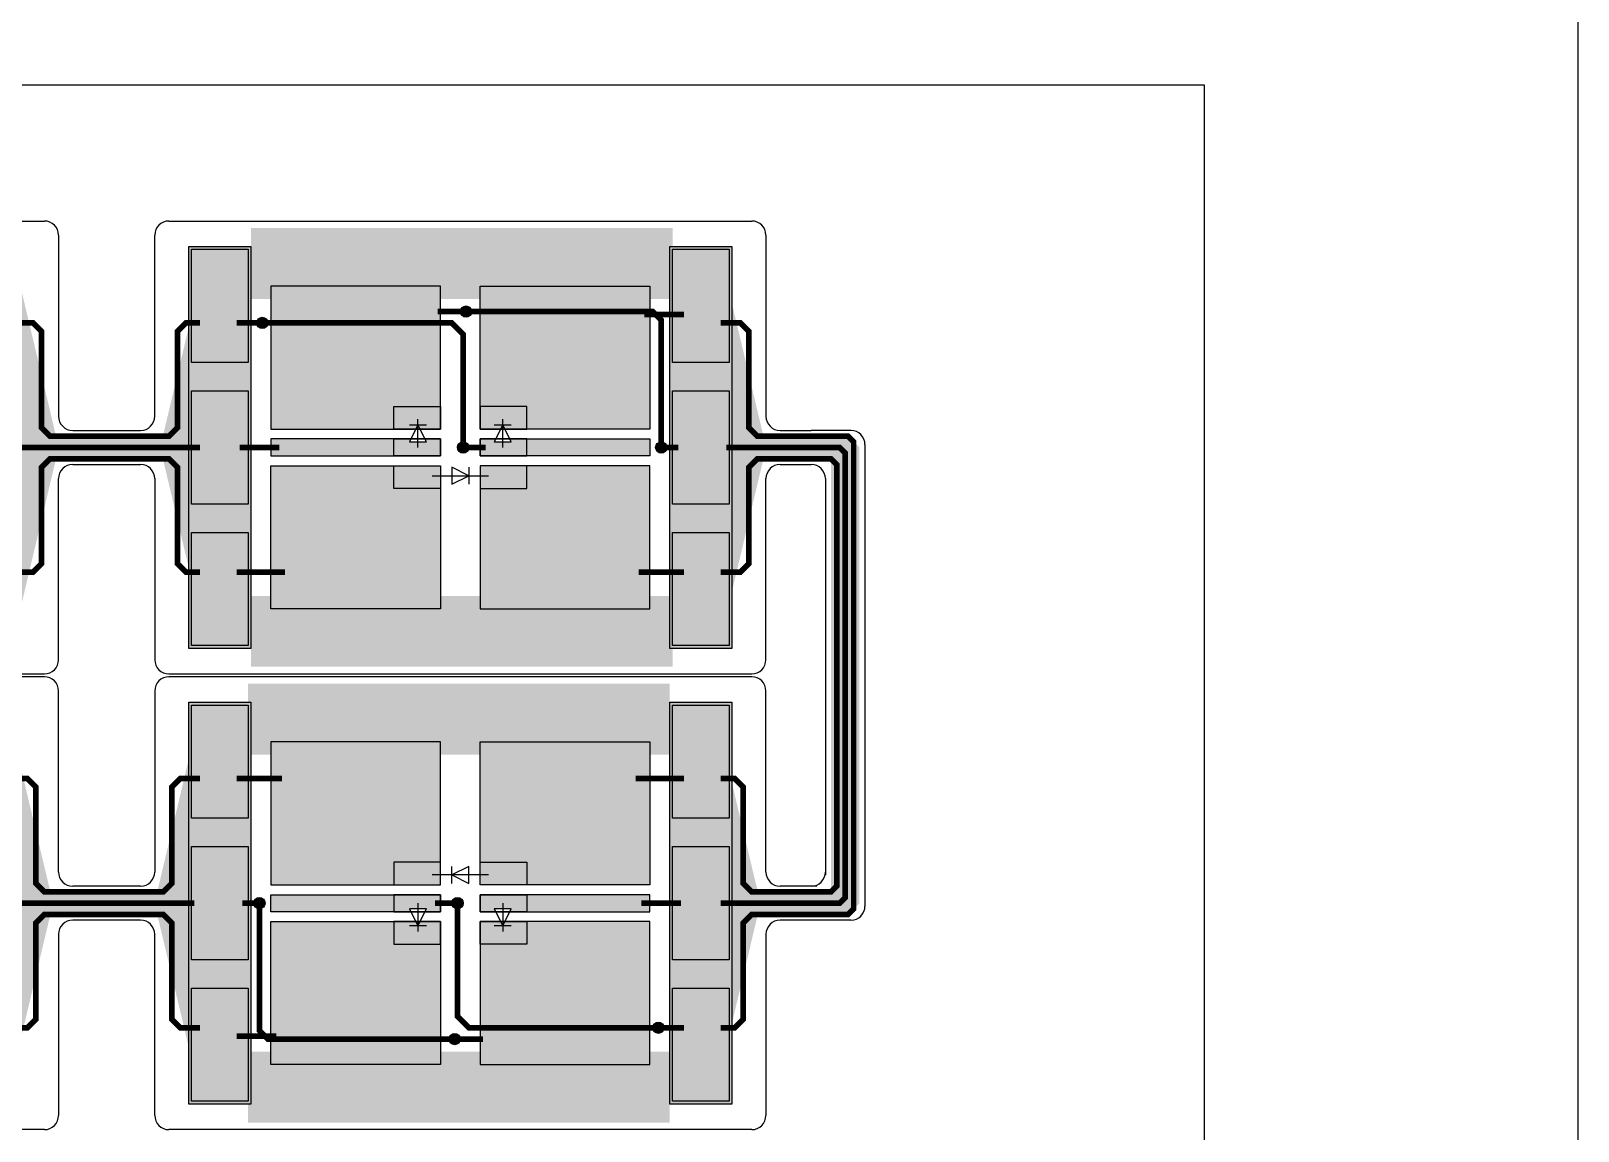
# Model space of a CAD drawing. Extents: x 1822 to 2392, y 725 to 1125.
# Drawn here: x 2337.5 to 2392.2, y 998.2 to 1037 of the extents above; entities that cross this region are included whole.
import ezdxf

# ---------------------------------------------------------------- set-up
doc = ezdxf.new("R2010")
doc.units = 0
doc.header["$LTSCALE"] = 0.2
doc.layers.get('0').update_dxf_attribs({"linetype": 'CONTINUOUS'})
for name, color, linetype in [('BS', 1, 'CONTINUOUS'), ('Durchsteiger', 3, 'CONTINUOUS'), ('LED', 7, 'CONTINUOUS'), ('LS', 5, 'CONTINUOUS'), ('Rand', 6, 'CONTINUOUS')]:
    doc.layers.add(name, color=color, linetype=linetype)

# ---------------------------------------------------------------- blocks, each defined once
blk = doc.blocks.new('A2Q')
blk.add_lwpolyline([(0, 0), (570, 0), (570, 400), (0, 400)], close=True)

msp = doc.modelspace()

# ---------------------------------------------------------------- hatches: boundary and pattern name
at = {"layer": 'BS'}
h = msp.add_hatch(color=256, dxfattribs=at)
h.paths.add_polyline_path([(2345.2, 1029.3), (2343.2, 1029.3), (2343.2, 1025.3), (2345.2, 1025.3)])
h.paths.add_polyline_path([(2345.2, 1024.3), (2343.2, 1024.3), (2343.2, 1020.3), (2345.2, 1020.3)])
h.paths.add_polyline_path([(2345.2, 1019.3), (2343.2, 1019.3), (2343.2, 1015.3), (2345.2, 1015.3)])
h = msp.add_hatch(color=256, dxfattribs=at)
h.paths.add_polyline_path([(2362.2, 1029.3), (2360.2, 1029.3), (2360.2, 1025.3), (2362.2, 1025.3)])
h.paths.add_polyline_path([(2362.2, 1024.3), (2360.2, 1024.3), (2360.2, 1020.3), (2362.2, 1020.3)])
h.paths.add_polyline_path([(2362.2, 1019.3), (2360.2, 1019.3), (2360.2, 1015.3), (2362.2, 1015.3)])
h = msp.add_hatch(color=256, dxfattribs=at)
h.paths.add_polyline_path([(2346, 1028), (2346, 1022.95), (2350.35, 1022.95), (2350.35, 1023.75), (2352, 1023.75), (2352, 1028)])
h.paths.add_polyline_path([(2346, 1022.6), (2346, 1022), (2350.35, 1022), (2350.35, 1022.6)])
h.paths.add_polyline_path([(2346, 1021.65), (2346, 1016.6), (2352, 1016.6), (2352, 1020.85), (2350.35, 1020.85), (2350.35, 1021.65)])
h.paths.add_polyline_path([(2355.05, 1021.65), (2355.05, 1020.85), (2353.4, 1020.85), (2353.4, 1016.6), (2359.4, 1016.6), (2359.4, 1021.65)])
h.paths.add_polyline_path([(2355.05, 1022.6), (2355.05, 1022), (2359.4, 1022), (2359.4, 1022.6)])
h.paths.add_polyline_path([(2353.4, 1028), (2353.4, 1023.75), (2355.05, 1023.75), (2355.05, 1022.95), (2359.4, 1022.95), (2359.4, 1028)])
h.paths.add_polyline_path([(2353.4, 1023.75), (2353.4, 1022.95), (2354.125, 1022.95), (2354.2, 1023.1), (2354.275, 1022.95), (2355.05, 1022.95), (2355.05, 1023.75)], flags=17)
h.paths.add_polyline_path([(2353.4, 1022.6), (2353.4, 1022), (2355.05, 1022), (2355.05, 1022.6), (2354.45, 1022.6), (2354.5, 1022.5), (2353.9, 1022.5), (2353.95, 1022.6)])
h.paths.add_polyline_path([(2353.4, 1021.65), (2353.4, 1020.85), (2355.05, 1020.85), (2355.05, 1021.65)], flags=17)
h.paths.add_polyline_path([(2350.35, 1021.65), (2350.35, 1020.85), (2352, 1020.85), (2352, 1021.65)], flags=16)
h.paths.add_polyline_path([(2350.35, 1022.6), (2350.35, 1022), (2352, 1022), (2352, 1022.6), (2351.45, 1022.6), (2351.5, 1022.5), (2350.9, 1022.5), (2350.95, 1022.6)])
h.paths.add_polyline_path([(2350.35, 1023.75), (2350.35, 1022.95), (2351.125, 1022.95), (2351.2, 1023.1), (2351.275, 1022.95), (2352, 1022.95), (2352, 1023.75)], flags=17)
h = msp.add_hatch(color=256, dxfattribs=at)
h.paths.add_polyline_path([(2343.2, 999.2), (2345.2, 999.2), (2345.2, 1003.2), (2343.2, 1003.2)])
h.paths.add_polyline_path([(2343.2, 1004.2), (2345.2, 1004.2), (2345.2, 1008.2), (2343.2, 1008.2)])
h.paths.add_polyline_path([(2343.2, 1009.2), (2345.2, 1009.2), (2345.2, 1013.2), (2343.2, 1013.2)])
h = msp.add_hatch(color=256, dxfattribs=at)
h.paths.add_polyline_path([(2360.2, 999.2), (2362.2, 999.2), (2362.2, 1003.2), (2360.2, 1003.2)])
h.paths.add_polyline_path([(2360.2, 1004.2), (2362.2, 1004.2), (2362.2, 1008.2), (2360.2, 1008.2)])
h.paths.add_polyline_path([(2360.2, 1009.2), (2362.2, 1009.2), (2362.2, 1013.2), (2360.2, 1013.2)])
h = msp.add_hatch(color=256, dxfattribs=at)
h.paths.add_polyline_path([(2359.4, 1000.5), (2359.4, 1005.55), (2355.05, 1005.55), (2355.05, 1004.75), (2353.4, 1004.75), (2353.4, 1000.5)])
h.paths.add_polyline_path([(2359.4, 1005.9), (2359.4, 1006.5), (2355.05, 1006.5), (2355.05, 1005.9)])
h.paths.add_polyline_path([(2359.4, 1006.85), (2359.4, 1011.9), (2353.4, 1011.9), (2353.4, 1007.65), (2355.05, 1007.65), (2355.05, 1006.85)])
h.paths.add_polyline_path([(2350.35, 1006.85), (2350.35, 1007.65), (2352, 1007.65), (2352, 1011.9), (2346, 1011.9), (2346, 1006.85)])
h.paths.add_polyline_path([(2350.35, 1005.9), (2350.35, 1006.5), (2346, 1006.5), (2346, 1005.9)])
h.paths.add_polyline_path([(2352, 1000.5), (2352, 1004.75), (2350.35, 1004.75), (2350.35, 1005.55), (2346, 1005.55), (2346, 1000.5)])
h.paths.add_polyline_path([(2352, 1004.75), (2352, 1005.55), (2351.275, 1005.55), (2351.2, 1005.4), (2351.125, 1005.55), (2350.35, 1005.55), (2350.35, 1004.75)], flags=17)
h.paths.add_polyline_path([(2352, 1005.9), (2352, 1006.5), (2350.35, 1006.5), (2350.35, 1005.9), (2350.95, 1005.9), (2350.9, 1006), (2351.5, 1006), (2351.45, 1005.9)])
h.paths.add_polyline_path([(2352, 1006.85), (2352, 1007.65), (2350.35, 1007.65), (2350.35, 1006.85)], flags=17)
h.paths.add_polyline_path([(2355.05, 1006.85), (2355.05, 1007.65), (2353.4, 1007.65), (2353.4, 1006.85)], flags=16)
h.paths.add_polyline_path([(2355.05, 1005.9), (2355.05, 1006.5), (2353.4, 1006.5), (2353.4, 1005.9), (2353.95, 1005.9), (2353.9, 1006), (2354.5, 1006), (2354.45, 1005.9)])
h.paths.add_polyline_path([(2355.05, 1004.75), (2355.05, 1005.55), (2354.275, 1005.55), (2354.2, 1005.4), (2354.125, 1005.55), (2353.4, 1005.55), (2353.4, 1004.75)], flags=17)
at = {"layer": 'Durchsteiger'}
for points in [[(2345.7, 1026.9, 1), (2345.7, 1026.5, 1)], [(2352.9, 1027.3, 1), (2352.9, 1026.9, 1)], [(2352.8, 1022.5, 1), (2352.8, 1022.1, 1)], [(2359.8, 1022.5, 1), (2359.8, 1022.1, 1)], [(2345.6, 1006, 1), (2345.6, 1006.4, 1)], [(2352.6, 1006, 1), (2352.6, 1006.4, 1)], [(2359.7, 1001.6, 1), (2359.7, 1002, 1)], [(2352.5, 1001.2, 1), (2352.5, 1001.6, 1)]]:
    msp.add_hatch(color=256, dxfattribs=at).paths.add_polyline_path(points)
at = {"layer": 'LS'}
for points in [[(2345.3, 1029.4), (2343.1, 1029.4), (2343.1, 1015.2), (2345.3, 1015.2)], [(2362.3, 1029.4), (2360.1, 1029.4), (2360.1, 1015.2), (2362.3, 1015.2)], [(2345.3, 1013.3), (2343.1, 1013.3), (2343.1, 999.1), (2345.3, 999.1)], [(2362.3, 1013.3), (2360.1, 1013.3), (2360.1, 999.1), (2362.3, 999.1)]]:
    msp.add_hatch(color=256, dxfattribs=at).paths.add_polyline_path(points)

# ---------------------------------------------------------------- linework, layer by layer
at = {"layer": 'BS'}
for p, q in [((2352.6, 1022.3), (2352.8, 1022.3)), ((2352.7, 1022.2), (2352.7, 1022.4)), ((2352.8, 1006.2), (2352.6, 1006.2)), ((2352.7, 1006.3), (2352.7, 1006.1))]:
    msp.add_line(p, q, dxfattribs=at)
for points in [[(2343.2, 1025.3), (2343.2, 1029.3), (2345.2, 1029.3), (2345.2, 1025.3)], [(2360.2, 1025.3), (2360.2, 1029.3), (2362.2, 1029.3), (2362.2, 1025.3)], [(2352, 1022.95), (2352, 1028), (2346, 1028), (2346, 1022.95)], [(2353.4, 1022.95), (2353.4, 1028), (2359.4, 1028), (2359.4, 1022.95)], [(2343.2, 1020.3), (2343.2, 1024.3), (2345.2, 1024.3), (2345.2, 1020.3)], [(2360.2, 1020.3), (2360.2, 1024.3), (2362.2, 1024.3), (2362.2, 1020.3)], [(2350.35, 1022.95), (2350.35, 1023.75), (2352, 1023.75), (2352, 1022.95)], [(2355.05, 1022.95), (2355.05, 1023.75), (2353.4, 1023.75), (2353.4, 1022.95)], [(2352, 1022), (2352, 1022.6), (2346, 1022.6), (2346, 1022)], [(2350.35, 1022), (2350.35, 1022.6), (2352, 1022.6), (2352, 1022)], [(2355.05, 1022), (2355.05, 1022.6), (2353.4, 1022.6), (2353.4, 1022)], [(2353.4, 1022), (2353.4, 1022.6), (2359.4, 1022.6), (2359.4, 1022)], [(2352, 1021.65), (2352, 1016.6), (2346, 1016.6), (2346, 1021.65)], [(2350.35, 1020.85), (2350.35, 1021.65), (2352, 1021.65), (2352, 1020.85)], [(2355.05, 1020.85), (2355.05, 1021.65), (2353.4, 1021.65), (2353.4, 1020.85)], [(2353.4, 1021.65), (2353.4, 1016.6), (2359.4, 1016.6), (2359.4, 1021.65)], [(2343.2, 1015.3), (2343.2, 1019.3), (2345.2, 1019.3), (2345.2, 1015.3)], [(2360.2, 1015.3), (2360.2, 1019.3), (2362.2, 1019.3), (2362.2, 1015.3)], [(2345.2, 1013.2), (2345.2, 1009.2), (2343.2, 1009.2), (2343.2, 1013.2)], [(2362.2, 1013.2), (2362.2, 1009.2), (2360.2, 1009.2), (2360.2, 1013.2)], [(2352, 1006.85), (2352, 1011.9), (2346, 1011.9), (2346, 1006.85)], [(2353.4, 1006.85), (2353.4, 1011.9), (2359.4, 1011.9), (2359.4, 1006.85)], [(2345.2, 1008.2), (2345.2, 1004.2), (2343.2, 1004.2), (2343.2, 1008.2)], [(2362.2, 1008.2), (2362.2, 1004.2), (2360.2, 1004.2), (2360.2, 1008.2)], [(2350.35, 1007.65), (2350.35, 1006.85), (2352, 1006.85), (2352, 1007.65)], [(2355.05, 1007.65), (2355.05, 1006.85), (2353.4, 1006.85), (2353.4, 1007.65)], [(2352, 1006.5), (2352, 1005.9), (2346, 1005.9), (2346, 1006.5)], [(2350.35, 1006.5), (2350.35, 1005.9), (2352, 1005.9), (2352, 1006.5)], [(2355.05, 1006.5), (2355.05, 1005.9), (2353.4, 1005.9), (2353.4, 1006.5)], [(2353.4, 1006.5), (2353.4, 1005.9), (2359.4, 1005.9), (2359.4, 1006.5)], [(2352, 1005.55), (2352, 1000.5), (2346, 1000.5), (2346, 1005.55)], [(2350.35, 1005.55), (2350.35, 1004.75), (2352, 1004.75), (2352, 1005.55)], [(2355.05, 1005.55), (2355.05, 1004.75), (2353.4, 1004.75), (2353.4, 1005.55)], [(2353.4, 1005.55), (2353.4, 1000.5), (2359.4, 1000.5), (2359.4, 1005.55)], [(2345.2, 1003.2), (2345.2, 999.2), (2343.2, 999.2), (2343.2, 1003.2)], [(2362.2, 1003.2), (2362.2, 999.2), (2360.2, 999.2), (2360.2, 1003.2)]]:
    msp.add_lwpolyline(points, close=True, dxfattribs=at)
at = {"layer": 'BS', "const_width": 0.2}
for points in [[(2336.9, 1026.7), (2337.6, 1026.7), (2337.9, 1026.4), (2337.9, 1023), (2338.2, 1022.7), (2340.1, 1022.7)], [(2340.1, 1022.7), (2342.4, 1022.7), (2342.7, 1023), (2342.7, 1026.4), (2343, 1026.7), (2343.5, 1026.7)], [(2345.6, 1026.7), (2344.8, 1026.7)], [(2351.9, 1027.1), (2352.8, 1027.1)], [(2359.2, 1027), (2360.6, 1027)], [(2361.9, 1026.7), (2362.6, 1026.7), (2362.9, 1026.4), (2362.9, 1023), (2363.2, 1022.7), (2365.1, 1022.7)], [(2365.1, 1022.7), (2366.4, 1022.7), (2366.6, 1022.5), (2366.6, 1006), (2366.4, 1005.8), (2365.1, 1005.8)], [(2336.9, 1017.9), (2337.6, 1017.9), (2337.9, 1018.2), (2337.9, 1021.6), (2338.2, 1021.9), (2340.1, 1021.9)], [(2337.1, 1022.3), (2340.1, 1022.3)], [(2340.1, 1022.3), (2343.5, 1022.3)], [(2340.1, 1021.9), (2342.4, 1021.9), (2342.7, 1021.6), (2342.7, 1018.2), (2343, 1017.9), (2343.5, 1017.9)], [(2344.9, 1022.3), (2346.3, 1022.3)], [(2352.9, 1022.3), (2353.6, 1022.3)], [(2359.9, 1022.3), (2360.4, 1022.3)], [(2361.9, 1017.9), (2362.6, 1017.9), (2362.9, 1018.2), (2362.9, 1021.6), (2363.2, 1021.9), (2365.1, 1021.9)], [(2362.1, 1022.3), (2365.1, 1022.3)], [(2365.1, 1022.3), (2366.1, 1022.3), (2366.3, 1022.1), (2366.3, 1006.4), (2366.1, 1006.2), (2365.1, 1006.2)], [(2365.1, 1021.9), (2365.8, 1021.9), (2366, 1021.7), (2366, 1006.8), (2365.8, 1006.6), (2365.1, 1006.6)], [(2344.8, 1017.9), (2346.5, 1017.9)], [(2359, 1017.9), (2360.6, 1017.9)], [(2340.3, 1006.6), (2338, 1006.6), (2337.7, 1006.9), (2337.7, 1010.3), (2337.4, 1010.6), (2336.9, 1010.6)], [(2343.5, 1010.6), (2342.8, 1010.6), (2342.5, 1010.3), (2342.5, 1006.9), (2342.2, 1006.6), (2340.3, 1006.6)], [(2346.4, 1010.6), (2344.8, 1010.6)], [(2360.6, 1010.6), (2358.9, 1010.6)], [(2365.3, 1006.6), (2363, 1006.6), (2362.7, 1006.9), (2362.7, 1010.3), (2362.4, 1010.6), (2361.9, 1010.6)], [(2340.3, 1006.2), (2336.9, 1006.2)], [(2343.3, 1006.2), (2340.3, 1006.2)], [(2345.5, 1006.2), (2345, 1006.2)], [(2352.5, 1006.2), (2351.8, 1006.2)], [(2360.5, 1006.2), (2359.1, 1006.2)], [(2365.3, 1006.2), (2361.9, 1006.2)], [(2340.3, 1005.8), (2338, 1005.8), (2337.7, 1005.5), (2337.7, 1002.1), (2337.4, 1001.8), (2336.9, 1001.8)], [(2343.5, 1001.8), (2342.8, 1001.8), (2342.5, 1002.1), (2342.5, 1005.5), (2342.2, 1005.8), (2340.3, 1005.8)], [(2365.3, 1005.8), (2363, 1005.8), (2362.7, 1005.5), (2362.7, 1002.1), (2362.4, 1001.8), (2361.9, 1001.8)], [(2359.8, 1001.8), (2360.6, 1001.8)], [(2346.2, 1001.5), (2344.8, 1001.5)], [(2353.5, 1001.4), (2352.6, 1001.4)]]:
    msp.add_lwpolyline(points, dxfattribs=at)
at = {"layer": 'Durchsteiger'}
for centre in [(2345.7, 1026.7), (2352.9, 1027.1), (2352.8, 1022.3), (2359.8, 1022.3), (2345.6, 1006.2), (2352.6, 1006.2), (2359.7, 1001.8), (2352.5, 1001.4)]:
    msp.add_circle(centre, 0.2, dxfattribs=at)
at = {"layer": 'LED'}
for p, q in [((2351.2, 1023.1), (2350.9, 1022.5)), ((2350.9, 1023.1), (2351.5, 1023.1)), ((2351.2, 1022.3), (2351.2, 1023.3)), ((2351.5, 1022.5), (2351.2, 1023.1)), ((2354.2, 1023.1), (2353.9, 1022.5)), ((2353.9, 1023.1), (2354.5, 1023.1)), ((2354.2, 1022.3), (2354.2, 1023.3)), ((2354.5, 1022.5), (2354.2, 1023.1)), ((2350.9, 1022.5), (2351.5, 1022.5)), ((2353.9, 1022.5), (2354.5, 1022.5)), ((2352.4, 1021.6), (2352.4, 1021)), ((2353, 1021.3), (2352.4, 1021.6)), ((2353, 1021.6), (2353, 1021)), ((2351.7, 1021.3), (2353.7, 1021.3)), ((2352.4, 1021), (2353, 1021.3)), ((2353.7, 1007.2), (2351.7, 1007.2)), ((2353, 1007.5), (2352.4, 1007.2)), ((2352.4, 1006.9), (2352.4, 1007.5)), ((2352.4, 1007.2), (2353, 1006.9)), ((2353, 1006.9), (2353, 1007.5)), ((2351.2, 1006.2), (2351.2, 1005.2)), ((2354.2, 1006.2), (2354.2, 1005.2)), ((2351.5, 1006), (2350.9, 1006)), ((2350.9, 1006), (2351.2, 1005.4)), ((2351.2, 1005.4), (2351.5, 1006)), ((2354.5, 1006), (2353.9, 1006)), ((2353.9, 1006), (2354.2, 1005.4)), ((2354.2, 1005.4), (2354.5, 1006)), ((2351.5, 1005.4), (2350.9, 1005.4)), ((2354.5, 1005.4), (2353.9, 1005.4))]:
    msp.add_line(p, q, dxfattribs=at)
at = {"layer": 'LS'}
for points in [[(2338.4, 1022.3, 0.9, 11, 0), (2337.2, 1022.3, 15, 15, 0)], [(2342.2, 1022.3, 0.9, 11, 0), (2343.4, 1022.3, 15, 15, 0)], [(2363.4, 1022.3, 0.9, 11, 0), (2362.2, 1022.3, 15, 15, 0)], [(2338.2, 1006.2, 0.9, 11, 0), (2337, 1006.2, 15, 15, 0)], [(2342, 1006.2, 0.9, 11, 0), (2343.2, 1006.2, 15, 15, 0)], [(2363.2, 1006.2, 0.9, 11, 0), (2362, 1006.2, 15, 15, 0)]]:
    msp.add_lwpolyline(points, format="xyseb", dxfattribs=at)
for points, const_width in [([(2345.3, 1028.8), (2360.2, 1028.8)], 2.5), ([(2345.8, 1026.7), (2347.9, 1026.7), (2352.4, 1026.7), (2352.8, 1026.3), (2352.8, 1022.4)], 0.2), ([(2353, 1027.1), (2359.5, 1027.1), (2359.8, 1026.8), (2359.8, 1022.6), (2359.8, 1022.4)], 0.2), ([(2338.4, 1022.3), (2340.1, 1022.3)], 0.9), ([(2340.1, 1022.3), (2342.2, 1022.3)], 0.9), ([(2363.4, 1022.3), (2365.1, 1022.3)], 0.9), ([(2365.1, 1022.3), (2366.1, 1022.3), (2366.3, 1022.1), (2366.3, 1006.4), (2366.1, 1006.2), (2365.1, 1006.2)], 1), ([(2345.3, 1015.8), (2360.2, 1015.8)], 2.5), ([(2360.1, 1012.7), (2345.2, 1012.7)], 2.5), ([(2340.3, 1006.2), (2338.2, 1006.2)], 0.9), ([(2342, 1006.2), (2340.3, 1006.2)], 0.9), ([(2365.3, 1006.2), (2363.2, 1006.2)], 0.9), ([(2352.4, 1001.4), (2345.9, 1001.4), (2345.6, 1001.7), (2345.6, 1005.9), (2345.6, 1006.1)], 0.2), ([(2359.6, 1001.8), (2357.5, 1001.8), (2353, 1001.8), (2352.6, 1002.2), (2352.6, 1006.1)], 0.2), ([(2360.1, 999.7), (2345.2, 999.7)], 2.5)]:
    msp.add_lwpolyline(points, dxfattribs=dict(at, const_width=const_width))
for points in [[(2343.1, 1015.2), (2343.1, 1029.4), (2345.3, 1029.4), (2345.3, 1015.2)], [(2360.1, 1015.2), (2360.1, 1029.4), (2362.3, 1029.4), (2362.3, 1015.2)], [(2345.3, 1013.3), (2345.3, 999.1), (2343.1, 999.1), (2343.1, 1013.3)], [(2362.3, 1013.3), (2362.3, 999.1), (2360.1, 999.1), (2360.1, 1013.3)]]:
    msp.add_lwpolyline(points, close=True, dxfattribs=at)
at = {"layer": 'Rand'}
for p, q in [((2317.4, 1030.3), (2338, 1030.3)), ((2342.4, 1030.3), (2363, 1030.3)), ((2338.5, 1029.8), (2338.5, 1023.4)), ((2341.9, 1023.4), (2341.9, 1029.8)), ((2363.5, 1029.8), (2363.5, 1023.4)), ((2339, 1022.9), (2340.1, 1022.9)), ((2339, 1022.9), (2340.1, 1022.9)), ((2340.1, 1022.9), (2341.4, 1022.9)), ((2340.1, 1022.9), (2341.4, 1022.9)), ((2364, 1022.9), (2365.1, 1022.9)), ((2364, 1022.9), (2365.1, 1022.9)), ((2366.5, 1022.9), (2365.1, 1022.9)), ((2367, 1022.4), (2367, 1006.1)), ((2339, 1021.7), (2340.1, 1021.7)), ((2339, 1021.7), (2340.1, 1021.7)), ((2340.1, 1021.7), (2341.4, 1021.7)), ((2340.1, 1021.7), (2341.4, 1021.7)), ((2364, 1021.7), (2365.1, 1021.7)), ((2364, 1021.7), (2365.1, 1021.7)), ((2365.1, 1021.5), (2365.1, 1021.5)), ((2338.5, 1014.8), (2338.5, 1021.2)), ((2341.9, 1021.2), (2341.9, 1014.8)), ((2363.5, 1014.8), (2363.5, 1021.2)), ((2365.6, 1021.2), (2365.6, 1007.2)), ((2317.4, 1014.3), (2338, 1014.3)), ((2342.4, 1014.3), (2363, 1014.3)), ((2338, 1014.2), (2317.4, 1014.2)), ((2338.5, 1007.3), (2338.5, 1013.7)), ((2341.9, 1013.7), (2341.9, 1007.3)), ((2363, 1014.2), (2342.4, 1014.2)), ((2363.5, 1007.3), (2363.5, 1013.7)), ((2340.3, 1006.8), (2339, 1006.8)), ((2340.3, 1006.8), (2339, 1006.8)), ((2341.4, 1006.8), (2340.3, 1006.8)), ((2341.4, 1006.8), (2340.3, 1006.8)), ((2365.3, 1006.8), (2364, 1006.8)), ((2365.3, 1006.8), (2364, 1006.8)), ((2365.1, 1006.7), (2365.1, 1006.7)), ((2340.3, 1005.6), (2339, 1005.6)), ((2340.3, 1005.6), (2339, 1005.6)), ((2341.4, 1005.6), (2340.3, 1005.6)), ((2341.4, 1005.6), (2340.3, 1005.6)), ((2365.3, 1005.6), (2364, 1005.6)), ((2365.3, 1005.6), (2364, 1005.6)), ((2366.5, 1005.6), (2365.1, 1005.6)), ((2338.5, 1005.1), (2338.5, 998.7)), ((2341.9, 998.7), (2341.9, 1005.1)), ((2363.5, 1005.1), (2363.5, 998.7)), ((2338, 998.2), (2317.4, 998.2)), ((2363, 998.2), (2342.4, 998.2))]:
    msp.add_line(p, q, dxfattribs=at)
msp.add_lwpolyline([(1879, 735.1), (2379, 735.1), (2379, 1035.1), (1879, 1035.1)], close=True, dxfattribs=at)
for centre, start, end in [((2338, 1029.8), 0, 90), ((2342.4, 1029.8), 90, 180), ((2363, 1029.8), 0, 90), ((2339, 1023.4), 180, 270), ((2341.4, 1023.4), 270, 0), ((2364, 1023.4), 180, 270), ((2366.5, 1022.4), 0, 90), ((2339, 1021.2), 90, 180), ((2341.4, 1021.2), 0, 90), ((2364, 1021.2), 90, 180), ((2365.1, 1021.2), 0, 90), ((2338, 1014.8), 270, 0), ((2342.4, 1014.8), 180, 270), ((2363, 1014.8), 270, 0), ((2338, 1013.7), 0, 90), ((2342.4, 1013.7), 90, 180), ((2363, 1013.7), 0, 90), ((2339, 1007.3), 180, 270), ((2341.4, 1007.3), 270, 0), ((2364, 1007.3), 180, 270), ((2365.1, 1007.3), 270, 0), ((2366.5, 1006.1), 270, 0), ((2339, 1005.1), 90, 180), ((2341.4, 1005.1), 0, 90), ((2364, 1005.1), 90, 180), ((2338, 998.7), 270, 0), ((2342.4, 998.7), 180, 270), ((2363, 998.7), 270, 0)]:
    msp.add_arc(centre, 0.5, start, end, dxfattribs=at)

# ---------------------------------------------------------------- block references
at = {"layer": 'LS'}
msp.add_blockref('A2Q', (1822.2, 725.2), dxfattribs=at)

doc.saveas('drawing.dxf')
